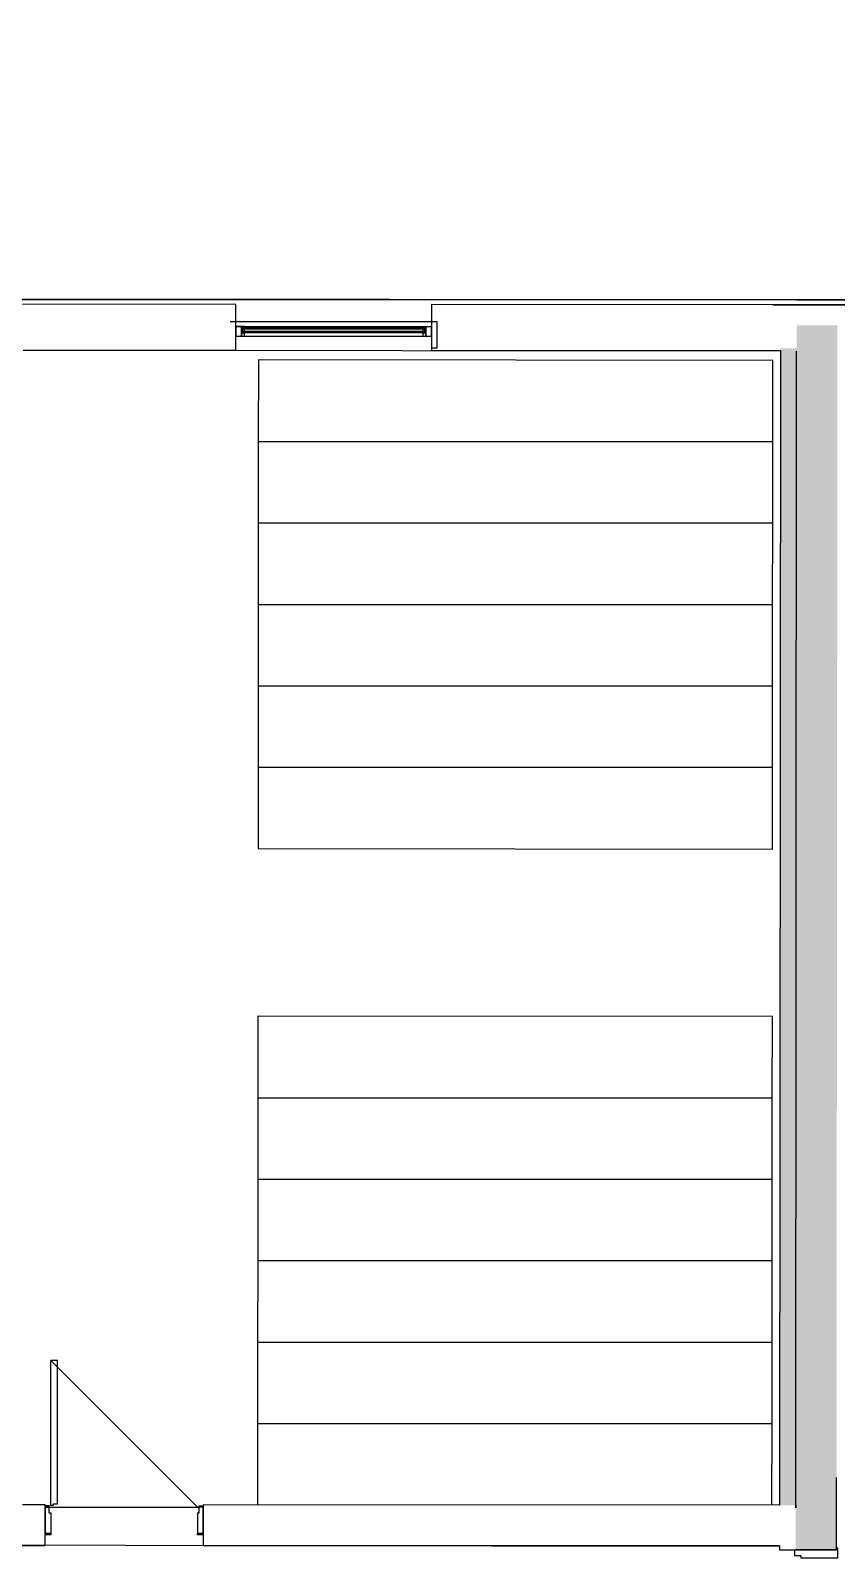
# Model space of a CAD drawing. Header units: metres. Extents: x 2.3 to 42.8, y 0.9 to 31.9.
# Drawn here: x 32.318 to 34.266, y 10.596 to 14.276 of the extents above; entities that cross this region are included whole.
import ezdxf

# ---------------------------------------------------------------- set-up
doc = ezdxf.new("R2010")
doc.units = ezdxf.units.M
for name, color, linetype in [('ARREDI', 9, 'Continuous'), ('INFISSI_VETRATE', 4, 'Continuous'), ('PARETI_STRUTTURE', 7, 'Continuous'), ('PILASTRI_SETTI', 8, 'Continuous')]:
    doc.layers.add(name, color=color, linetype=linetype)

msp = doc.modelspace()

# ---------------------------------------------------------------- linework, layer by layer
at = {"layer": 'ARREDI'}
for points in [[(34.1696, 13.6245), (32.2024, 13.626), (32.2024, 13.6256), (34.1696, 13.6242)], [(34.1696, 13.6242), (34.6223, 13.6238), (34.6223, 13.6242), (34.1696, 13.6245)], [(32.8285, 13.537), (32.8285, 13.5585), (32.8356, 13.5584), (32.8356, 13.5598), (32.8147, 13.5598), (32.8146, 13.537)], [(32.8285, 13.537), (32.8353, 13.537), (32.8353, 13.5439), (32.8285, 13.5439)], [(32.8356, 13.5545), (32.8305, 13.5545), (32.8305, 13.5482), (32.8356, 13.5482)], [(32.8314, 13.5585), (32.8314, 13.5568), (32.8353, 13.5568), (32.8353, 13.5585)], [(32.8353, 13.5458), (32.8321, 13.5458), (32.8321, 13.5439), (32.8353, 13.5439)], [(33.2732, 13.5366), (33.2871, 13.5366), (33.2871, 13.5594), (33.2662, 13.5595), (33.2662, 13.5581), (33.2733, 13.5581)], [(33.2662, 13.5542), (33.2662, 13.5478), (33.2713, 13.5478), (33.2713, 13.5542)], [(33.2664, 13.5455), (33.2664, 13.5435), (33.2697, 13.5435), (33.2697, 13.5455)], [(33.2732, 13.5366), (33.2732, 13.5435), (33.2664, 13.5435), (33.2664, 13.5366)], [(33.2704, 13.5581), (33.2665, 13.5581), (33.2665, 13.5565), (33.2704, 13.5565)], [(34.1118, 13.2813), (34.112, 13.4781), (32.8689, 13.4791), (32.8687, 13.2822)], [(34.1117, 13.0844), (34.1118, 13.2813), (32.8687, 13.2822), (32.8686, 13.0853)], [(34.1115, 12.8875), (34.1117, 13.0844), (32.8686, 13.0853), (32.8684, 12.8884)], [(34.1114, 12.6906), (34.1115, 12.8875), (32.8684, 12.8884), (32.8683, 12.6916)], [(34.1112, 12.4938), (34.1114, 12.6907), (32.8683, 12.6916), (32.8681, 12.4947)], [(34.1111, 12.2969), (34.1112, 12.4938), (32.8681, 12.4947), (32.868, 12.2978)], [(34.1106, 11.6949), (34.1108, 11.8918), (32.8677, 11.8927), (32.8675, 11.6958)], [(34.1105, 11.498), (34.1106, 11.6949), (32.8675, 11.6958), (32.8674, 11.4989)], [(34.1103, 11.3011), (34.1105, 11.498), (32.8674, 11.4989), (32.8672, 11.3021)], [(34.1102, 11.1043), (34.1103, 11.3012), (32.8672, 11.3021), (32.8671, 11.1052)], [(34.11, 10.9074), (34.1102, 11.1043), (32.8671, 11.1052), (32.867, 10.9083)]]:
    msp.add_lwpolyline(points, close=True, dxfattribs=at)
msp.add_lwpolyline([(34.1099, 10.7105), (34.11, 10.9074), (32.8669, 10.9083), (32.8668, 10.7115)], dxfattribs=at)
at = {"layer": 'INFISSI_VETRATE'}
for points in [[(32.8318, 13.5458), (32.8342, 13.5482)], [(32.8405, 13.5545), (32.8428, 13.5568)], [(32.8596, 13.5458), (32.862, 13.5482)], [(32.8683, 13.5544), (32.8706, 13.5568)], [(32.8874, 13.5458), (32.8898, 13.5481)], [(32.8961, 13.5544), (32.8985, 13.5568)], [(32.9153, 13.5458), (32.9176, 13.5481)], [(32.9239, 13.5544), (32.9263, 13.5568)], [(32.9431, 13.5457), (32.9455, 13.5481)], [(32.9517, 13.5544), (32.9541, 13.5567)], [(32.9709, 13.5457), (32.9733, 13.5481)], [(32.9796, 13.5544), (32.9819, 13.5567)], [(32.9987, 13.5457), (33.0011, 13.5481)], [(33.0074, 13.5543), (33.0097, 13.5567)], [(33.0266, 13.5457), (33.0289, 13.548)], [(33.0352, 13.5543), (33.0376, 13.5567)], [(33.0544, 13.5456), (33.0567, 13.548)], [(33.063, 13.5543), (33.0654, 13.5567)], [(33.0822, 13.5456), (33.0846, 13.548)], [(33.0908, 13.5543), (33.0932, 13.5566)], [(33.11, 13.5456), (33.1124, 13.548)], [(33.1187, 13.5543), (33.121, 13.5566)], [(33.1378, 13.5456), (33.1402, 13.5479)], [(33.1465, 13.5542), (33.1489, 13.5566)], [(33.1657, 13.5456), (33.168, 13.5479)], [(33.1743, 13.5542), (33.1767, 13.5566)], [(33.1935, 13.5455), (33.1958, 13.5479)], [(33.2021, 13.5542), (33.2045, 13.5566)], [(33.2213, 13.5455), (33.2237, 13.5479)], [(33.23, 13.5542), (33.2323, 13.5565)], [(33.2491, 13.5455), (33.2515, 13.5479)], [(33.2578, 13.5542), (33.2601, 13.5565)]]:
    msp.add_lwpolyline(points, dxfattribs=at)
at = {"layer": 'PARETI_STRUTTURE'}
for points in [[(34.128, 10.6122), (30.9651, 10.6144), (27.7268, 12.4094), (29.8292, 16.1959)], [(32.8147, 13.6134), (32.2024, 13.6138), (32.2024, 13.5721), (32.2949, 13.572)], [(32.8147, 13.5716), (32.8147, 13.6134)], [(34.1695, 13.6123), (33.2872, 13.613), (33.2871, 13.5713)], [(34.1121, 13.6124), (34.5944, 13.612), (35.5394, 13.6113), (35.9725, 13.611), (36.4449, 13.6106), (36.8761, 13.6103), (37.3486, 13.61)], [(34.5943, 13.5616), (34.5944, 13.612), (34.1695, 13.6123)], [(33.0509, 13.5714), (32.8009, 13.5716)], [(32.8146, 13.5086), (32.8147, 13.5716)], [(32.8147, 13.5598), (32.8356, 13.5598), (33.2662, 13.5595)], [(33.2662, 13.5595), (32.8356, 13.5598)], [(33.3009, 13.5713), (33.0509, 13.5714)], [(33.2871, 13.5595), (33.2662, 13.5595)], [(33.2871, 13.5713), (33.2871, 13.5595)], [(32.3008, 13.5031), (32.8146, 13.5027), (32.8146, 13.5086)], [(32.8146, 13.537), (32.8353, 13.537)], [(32.8353, 13.537), (33.2664, 13.5366)], [(32.8356, 13.537), (33.2662, 13.5366)], [(33.2664, 13.5366), (33.2871, 13.5366)], [(33.2871, 13.5366), (33.2871, 13.5083)], [(33.2871, 13.5083), (33.2871, 13.5024)], [(34.1301, 13.5005), (32.3008, 13.5019)], [(33.2871, 13.5024), (34.1301, 13.5017)], [(34.1301, 13.5017), (34.128, 10.7106)], [(34.1674, 10.7047), (34.1695, 13.5005)], [(32.3735, 10.7099), (32.3676, 10.7099), (32.3678, 11.0603)], [(32.3735, 10.7099), (32.3735, 10.7138), (32.3834, 10.7138), (32.3836, 11.0603), (32.3678, 11.0603), (32.722, 10.7057)], [(34.2658, 10.603), (34.2659, 10.7779)], [(32.3538, 10.7059), (32.3538, 10.7119), (32.2987, 10.7119)], [(32.3538, 10.7099), (32.3637, 10.7099)], [(32.3637, 10.7099), (32.3637, 10.7059)], [(32.7259, 10.7096), (32.7357, 10.7096)], [(32.7357, 10.7057), (32.7259, 10.7057), (32.7259, 10.7096)], [(34.128, 10.7106), (32.7358, 10.7116), (32.7357, 10.7057)], [(34.1674, 10.7047), (34.1674, 10.7106)], [(34.1674, 10.7106), (34.1674, 10.7047)], [(32.3538, 10.643), (32.3538, 10.706)], [(32.3538, 10.706), (32.3538, 10.643), (32.3675, 10.6429)], [(32.3636, 10.6922), (32.3637, 10.7059), (32.3538, 10.706)], [(32.3538, 10.7059), (32.3637, 10.7059)], [(32.3636, 10.6922), (32.3676, 10.6922)], [(32.3637, 10.7059), (32.7259, 10.7057)], [(32.3676, 10.6922), (32.3675, 10.6429)], [(32.722, 10.6919), (32.7219, 10.6427), (32.7357, 10.6427)], [(32.7219, 10.6919), (32.7259, 10.6919)], [(32.7357, 10.6427), (32.7357, 10.7057), (32.7259, 10.7057)], [(32.7259, 10.6919), (32.7259, 10.7057)], [(32.7357, 10.7057), (32.7357, 10.6427)], [(32.2297, 10.6135), (32.3537, 10.6134), (32.3538, 10.643)], [(32.3538, 10.643), (32.3676, 10.6429), (32.3676, 10.639)], [(32.3675, 10.639), (32.3538, 10.639)], [(32.7219, 10.6388), (32.7219, 10.6427)], [(32.7357, 10.6427), (32.7219, 10.6427)], [(32.7357, 10.6387), (32.7219, 10.6388)], [(32.7357, 10.6427), (32.7357, 10.6132)], [(32.7357, 10.6131), (34.128, 10.6121)], [(34.128, 10.6122), (34.128, 10.6031), (34.1673, 10.603)], [(34.1642, 10.603), (34.1642, 10.5893), (34.1799, 10.5892), (34.1799, 10.5833), (34.2689, 10.5833), (34.2689, 10.6069), (34.2658, 10.6069), (34.2658, 10.603)], [(34.2658, 10.603), (34.1673, 10.603)], [(34.1673, 10.603), (34.2658, 10.603)]]:
    msp.add_lwpolyline(points, dxfattribs=at)
for points in [[(33.2871, 13.5595), (32.8147, 13.5598), (32.8146, 13.537), (33.2871, 13.5366)], [(33.2713, 13.5541), (32.8305, 13.5545), (32.8305, 13.5568), (33.2713, 13.5565)], [(33.2713, 13.5565), (32.8305, 13.5568), (32.8305, 13.5545), (33.2713, 13.5541)], [(32.8305, 13.5458), (32.8305, 13.5482), (33.2713, 13.5478), (33.2713, 13.5455)], [(32.8305, 13.5482), (32.8305, 13.5458), (33.2713, 13.5455), (33.2713, 13.5478)], [(33.3009, 13.5713), (33.2872, 13.5713), (33.2871, 13.5083), (33.3009, 13.5083)]]:
    msp.add_lwpolyline(points, close=True, dxfattribs=at)
at = {"layer": 'PILASTRI_SETTI'}
for points in [[(34.2658, 10.603), (34.268, 13.5627), (34.1673, 10.603), (34.1695, 13.5627)], [(34.1674, 10.7106), (34.1695, 13.5076), (34.128, 10.7106), (34.1301, 13.5076)]]:
    msp.add_solid(points, dxfattribs=at)

doc.saveas('drawing.dxf')
